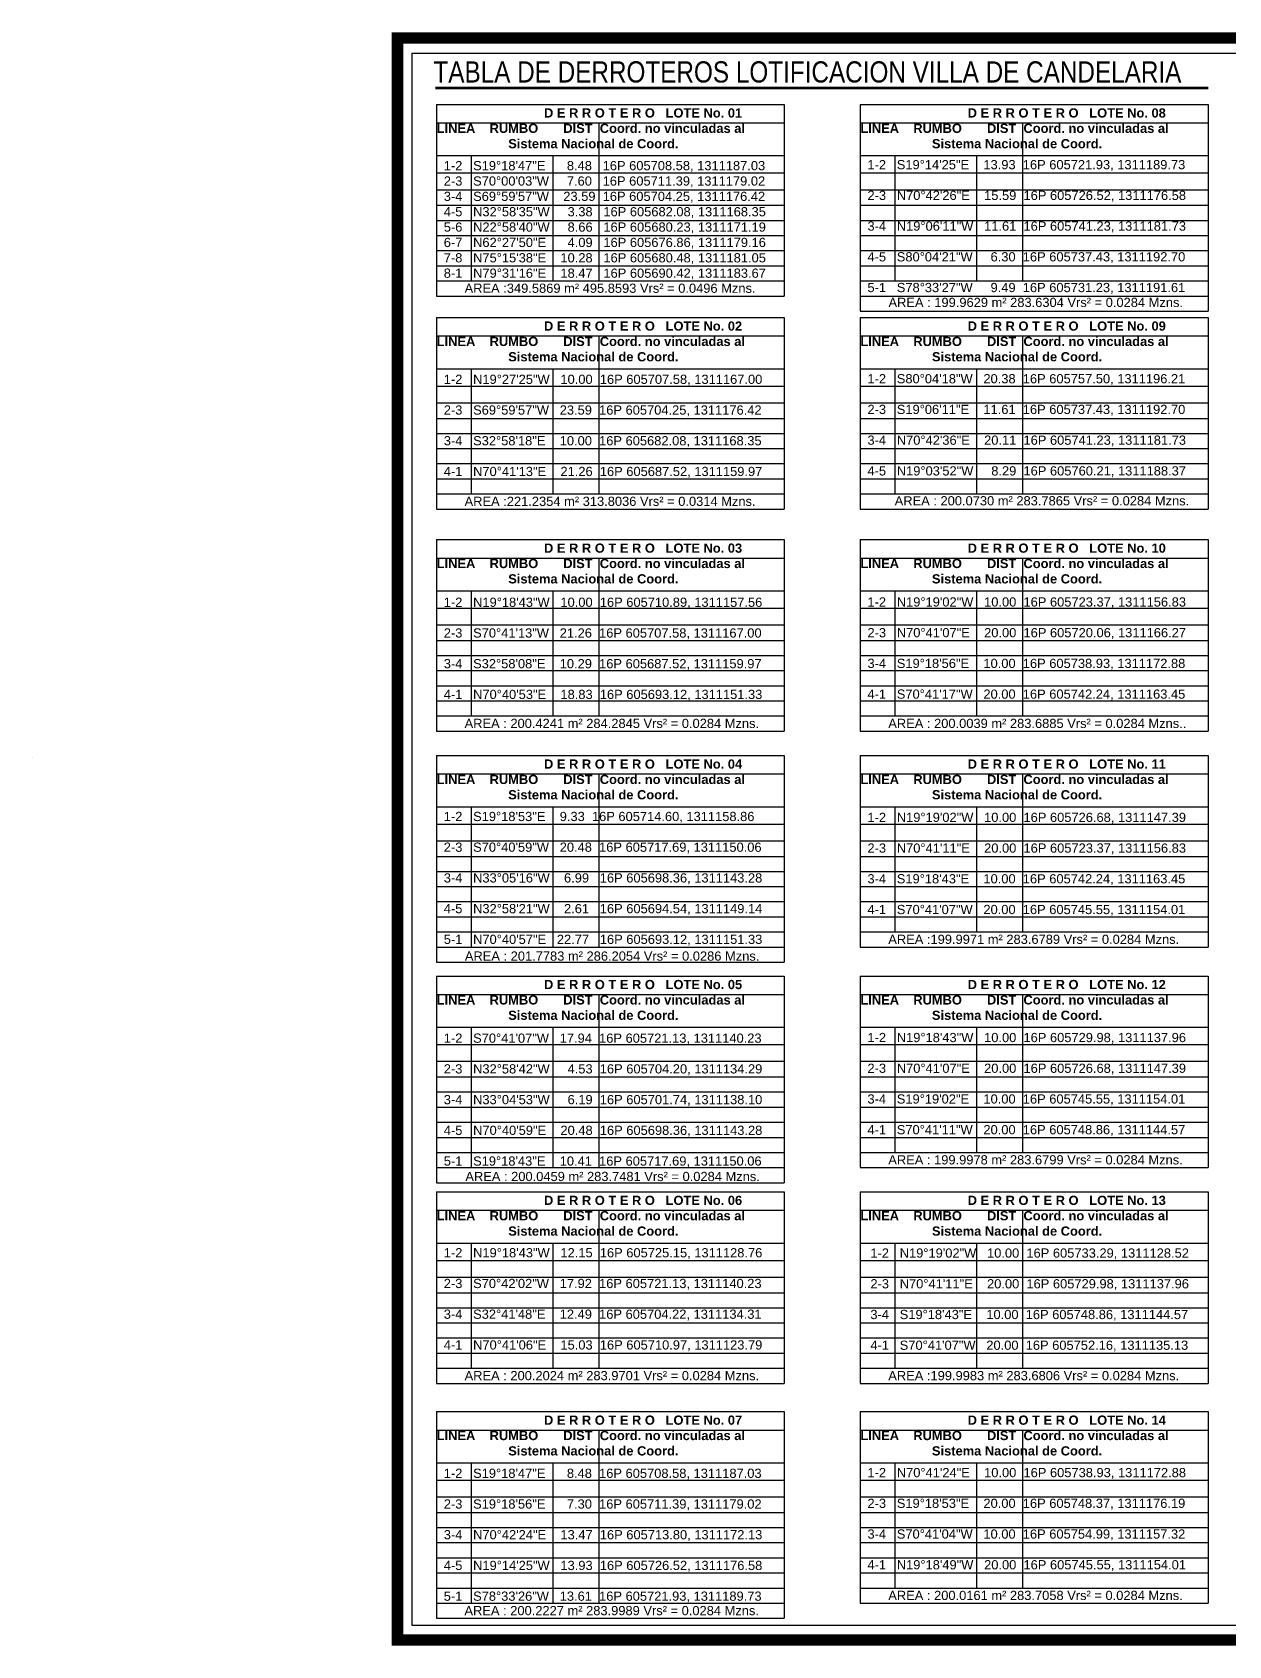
# Model space of a CAD drawing. Header units: millimetres. Extents: x 607619 to 1211550, y 1310734 to 2622648.
# Drawn here: x 608187.2 to 608425.5, y 1310804.9 to 1311126.3 of the extents above; entities that cross this region are included whole.
import ezdxf
from ezdxf.enums import TextEntityAlignment as Align

# ---------------------------------------------------------------- set-up
doc = ezdxf.new("R2010")
doc.units = ezdxf.units.MM
for name, color, linetype in [('acera', 8, 'Continuous'), ('FORMATO', 7, 'Continuous'), ('FRAME 025', 7, 'Continuous'), ('PT - Cajetin', 200, 'Continuous')]:
    doc.layers.add(name, color=color, linetype=linetype)
doc.styles.get("Standard").update_dxf_attribs({"font": 'arial.ttf'})
doc.styles.add('TSN - Arial Narrow', font='ARIALN.TTF')

msp = doc.modelspace()

# ---------------------------------------------------------------- linework, layer by layer
msp.add_line((608267.452, 1311115.117), (608421.4, 1311115.117))
at = {"const_width": 2.28}
msp.add_lwpolyline([(608259.921, 1311125.209), (608259.921, 1310806.009), (608735.871, 1310806.009), (608735.871, 1311125.209)], close=True, dxfattribs=at)
at = {"color": 5, "const_width": 0.25}
msp.add_lwpolyline([(608267.452, 1311115.393), (608421.403, 1311115.393)], dxfattribs=at)
at = {"color": 7, "lineweight": 25, "ltscale": 2}
for points in [[(608267.705, 1311108.3), (608336.967, 1311108.3)], [(608300.019, 1311108.3), (608300.019, 1311076.827)], [(608352.102, 1311108.3), (608421.363, 1311108.3)], [(608384.416, 1311108.3), (608384.416, 1311076.827)], [(608267.705, 1311101.776), (608336.967, 1311101.776)], [(608274.603, 1311101.776), (608274.603, 1311076.827)], [(608290.88, 1311101.776), (608290.88, 1311076.827)], [(608352.102, 1311101.776), (608421.363, 1311101.776)], [(608359, 1311101.776), (608359, 1311076.827)], [(608375.276, 1311101.776), (608375.276, 1311076.827)], [(608267.705, 1311098.312), (608336.967, 1311098.312)], [(608352.102, 1311098.312), (608421.363, 1311098.312)], [(608267.705, 1311094.982), (608336.967, 1311094.982)], [(608352.102, 1311094.982), (608421.363, 1311094.982)], [(608267.705, 1311091.87), (608336.967, 1311091.87)], [(608267.705, 1311088.868), (608336.967, 1311088.868)], [(608352.102, 1311091.87), (608421.363, 1311091.87)], [(608352.102, 1311088.868), (608421.363, 1311088.868)], [(608267.705, 1311085.865), (608336.967, 1311085.865)], [(608352.102, 1311085.865), (608421.363, 1311085.865)], [(608267.705, 1311082.862), (608336.967, 1311082.862)], [(608352.102, 1311082.862), (608421.363, 1311082.862)], [(608267.705, 1311076.827), (608336.967, 1311076.827)], [(608352.102, 1311076.827), (608421.363, 1311076.827)], [(608352.102, 1311070.792), (608421.363, 1311070.792)], [(608267.705, 1311065.842), (608336.967, 1311065.842)], [(608300.019, 1311065.842), (608300.019, 1311034.369)], [(608352.102, 1311065.842), (608421.363, 1311065.842)], [(608384.416, 1311065.842), (608384.416, 1311034.369)], [(608267.705, 1311059.318), (608336.967, 1311059.318)], [(608274.603, 1311059.318), (608274.603, 1311034.369)], [(608290.88, 1311059.318), (608290.88, 1311034.369)], [(608352.102, 1311059.318), (608421.363, 1311059.318)], [(608359, 1311059.318), (608359, 1311034.369)], [(608375.276, 1311059.318), (608375.276, 1311034.369)], [(608267.705, 1311055.854), (608336.967, 1311055.854)], [(608352.102, 1311055.854), (608421.363, 1311055.854)], [(608267.705, 1311052.524), (608336.967, 1311052.524)], [(608352.102, 1311052.524), (608421.363, 1311052.524)], [(608267.705, 1311049.412), (608336.967, 1311049.412)], [(608352.102, 1311049.412), (608421.363, 1311049.412)], [(608267.705, 1311046.41), (608336.967, 1311046.41)], [(608352.102, 1311046.41), (608421.363, 1311046.41)], [(608267.705, 1311043.407), (608336.967, 1311043.407)], [(608352.102, 1311043.407), (608421.363, 1311043.407)], [(608267.705, 1311040.404), (608336.967, 1311040.404)], [(608352.102, 1311040.404), (608421.363, 1311040.404)], [(608267.705, 1311034.369), (608336.967, 1311034.369)], [(608352.102, 1311034.369), (608421.363, 1311034.369)], [(608267.705, 1311021.591), (608336.967, 1311021.591)], [(608300.019, 1311021.591), (608300.019, 1310990.118)], [(608352.102, 1311021.591), (608421.363, 1311021.591)], [(608384.416, 1311021.591), (608384.416, 1310990.118)], [(608267.705, 1311015.067), (608336.967, 1311015.067)], [(608274.603, 1311015.067), (608274.603, 1310990.118)], [(608290.88, 1311015.067), (608290.88, 1310990.118)], [(608352.102, 1311015.067), (608421.363, 1311015.067)], [(608359, 1311015.067), (608359, 1310990.118)], [(608375.276, 1311015.067), (608375.276, 1310990.118)], [(608267.705, 1311011.603), (608336.967, 1311011.603)], [(608352.102, 1311011.603), (608421.363, 1311011.603)], [(608267.705, 1311008.273), (608336.967, 1311008.273)], [(608267.705, 1311005.161), (608336.967, 1311005.161)], [(608352.102, 1311008.273), (608421.363, 1311008.273)], [(608352.102, 1311005.161), (608421.363, 1311005.161)], [(608267.705, 1311002.158), (608336.967, 1311002.158)], [(608352.102, 1311002.158), (608421.363, 1311002.158)], [(608267.705, 1310999.156), (608336.967, 1310999.156)], [(608352.102, 1310999.156), (608421.363, 1310999.156)], [(608267.705, 1310996.153), (608336.967, 1310996.153)], [(608352.102, 1310996.153), (608421.363, 1310996.153)], [(608267.705, 1310990.118), (608336.967, 1310990.118)], [(608352.102, 1310990.118), (608421.363, 1310990.118)], [(608267.705, 1310978.571), (608336.967, 1310978.571)], [(608300.019, 1310978.571), (608300.019, 1310944.066)], [(608352.102, 1310978.571), (608421.363, 1310978.571)], [(608384.416, 1310978.571), (608384.416, 1310947.098)], [(608267.705, 1310972.047), (608336.967, 1310972.047)], [(608274.603, 1310972.047), (608274.603, 1310944.066)], [(608290.88, 1310972.047), (608290.88, 1310944.066)], [(608352.102, 1310972.047), (608421.363, 1310972.047)], [(608359, 1310972.047), (608359, 1310947.098)], [(608375.276, 1310972.047), (608375.276, 1310947.098)], [(608267.705, 1310968.582), (608336.967, 1310968.582)], [(608352.102, 1310968.582), (608421.363, 1310968.582)], [(608267.705, 1310965.252), (608336.967, 1310965.252)], [(608352.102, 1310965.252), (608421.363, 1310965.252)], [(608267.705, 1310962.141), (608336.967, 1310962.141)], [(608352.102, 1310962.141), (608421.363, 1310962.141)], [(608267.705, 1310959.138), (608336.967, 1310959.138)], [(608352.102, 1310959.138), (608421.363, 1310959.138)], [(608267.705, 1310956.136), (608336.967, 1310956.136)], [(608352.102, 1310956.136), (608421.363, 1310956.136)], [(608267.705, 1310953.133), (608336.967, 1310953.133)], [(608352.102, 1310953.133), (608421.363, 1310953.133)], [(608267.705, 1310947.098), (608336.967, 1310947.098)], [(608352.102, 1310947.098), (608421.363, 1310947.098)], [(608267.705, 1310941.063), (608336.967, 1310941.063)], [(608267.705, 1310934.635), (608336.967, 1310934.635)], [(608300.019, 1310934.635), (608300.019, 1310900.13)], [(608352.102, 1310934.635), (608421.363, 1310934.635)], [(608384.416, 1310934.635), (608384.416, 1310903.162)], [(608267.705, 1310928.111), (608336.967, 1310928.111)], [(608274.603, 1310928.111), (608274.603, 1310900.13)], [(608290.88, 1310928.111), (608290.88, 1310900.13)], [(608352.102, 1310928.111), (608421.363, 1310928.111)], [(608359, 1310928.111), (608359, 1310903.162)], [(608375.276, 1310928.111), (608375.276, 1310903.162)], [(608267.705, 1310924.646), (608336.967, 1310924.646)], [(608352.102, 1310924.646), (608421.363, 1310924.646)], [(608267.705, 1310921.316), (608336.967, 1310921.316)], [(608352.102, 1310921.316), (608421.363, 1310921.316)], [(608267.705, 1310918.205), (608336.967, 1310918.205)], [(608267.705, 1310915.202), (608336.967, 1310915.202)], [(608352.102, 1310918.205), (608421.363, 1310918.205)], [(608352.102, 1310915.202), (608421.363, 1310915.202)], [(608267.705, 1310912.2), (608336.967, 1310912.2)], [(608352.102, 1310912.2), (608421.363, 1310912.2)], [(608267.705, 1310909.197), (608336.967, 1310909.197)], [(608352.102, 1310909.197), (608421.363, 1310909.197)], [(608267.705, 1310903.162), (608336.967, 1310903.162)], [(608352.102, 1310903.162), (608421.363, 1310903.162)], [(608267.705, 1310897.127), (608336.967, 1310897.127)], [(608267.705, 1310891.635), (608336.967, 1310891.635)], [(608300.019, 1310891.635), (608300.019, 1310860.162)], [(608352.102, 1310891.635), (608421.363, 1310891.635)], [(608384.416, 1310891.635), (608384.416, 1310860.162)], [(608267.705, 1310885.112), (608336.967, 1310885.112)], [(608274.603, 1310885.112), (608274.603, 1310860.162)], [(608290.88, 1310885.112), (608290.88, 1310860.162)], [(608352.102, 1310885.112), (608421.363, 1310885.112)], [(608359, 1310885.112), (608359, 1310860.162)], [(608375.276, 1310885.112), (608375.276, 1310860.162)], [(608267.705, 1310881.647), (608336.967, 1310881.647)], [(608352.102, 1310881.647), (608421.363, 1310881.647)], [(608267.705, 1310878.317), (608336.967, 1310878.317)], [(608352.102, 1310878.317), (608421.363, 1310878.317)], [(608267.705, 1310875.205), (608336.967, 1310875.205)], [(608352.102, 1310875.205), (608421.363, 1310875.205)], [(608267.705, 1310872.203), (608336.967, 1310872.203)], [(608352.102, 1310872.203), (608421.363, 1310872.203)], [(608267.705, 1310869.2), (608336.967, 1310869.2)], [(608352.102, 1310869.2), (608421.363, 1310869.2)], [(608267.705, 1310866.197), (608336.967, 1310866.197)], [(608352.102, 1310866.197), (608421.363, 1310866.197)], [(608267.705, 1310860.162), (608336.967, 1310860.162)], [(608352.102, 1310860.162), (608421.363, 1310860.162)], [(608267.705, 1310847.841), (608336.967, 1310847.841)], [(608300.019, 1310847.841), (608300.019, 1310813.398)], [(608352.102, 1310847.841), (608421.363, 1310847.841)], [(608384.416, 1310847.841), (608384.416, 1310816.368)], [(608267.705, 1310841.317), (608336.967, 1310841.317)], [(608274.603, 1310841.317), (608274.603, 1310813.398)], [(608290.88, 1310841.317), (608290.88, 1310813.398)], [(608352.102, 1310841.317), (608421.363, 1310841.317)], [(608359, 1310841.317), (608359, 1310816.368)], [(608375.276, 1310841.317), (608375.276, 1310816.368)], [(608267.705, 1310837.852), (608336.967, 1310837.852)], [(608352.102, 1310837.852), (608421.363, 1310837.852)], [(608267.705, 1310834.522), (608336.967, 1310834.522)], [(608352.102, 1310834.522), (608421.363, 1310834.522)], [(608267.705, 1310831.41), (608336.967, 1310831.41)], [(608267.705, 1310828.408), (608336.967, 1310828.408)], [(608352.102, 1310831.41), (608421.363, 1310831.41)], [(608352.102, 1310828.408), (608421.363, 1310828.408)], [(608267.705, 1310825.405), (608336.967, 1310825.405)], [(608352.102, 1310825.405), (608421.363, 1310825.405)], [(608267.705, 1310822.402), (608336.967, 1310822.402)], [(608352.102, 1310822.402), (608421.363, 1310822.402)], [(608267.705, 1310816.368), (608336.967, 1310816.368)], [(608352.102, 1310816.368), (608421.363, 1310816.368)], [(608267.705, 1310810.333), (608336.967, 1310810.333)]]:
    msp.add_lwpolyline(points, dxfattribs=at)
msp.add_lwpolyline([(608187.162, 1310981.837), (608187.162, 1310981.837)], close=True)
at = {"layer": 'acera', "color": 7}
msp.add_line((608262.771, 1310806.009), (608733.021, 1310806.009), dxfattribs=at)
at = {"layer": 'FORMATO', "color": 8}
for p, q in [((608262.771, 1311122.162), (608262.771, 1310808.957)), ((608262.771, 1311122.162), (608733.021, 1311122.162)), ((608262.771, 1310808.957), (608733.021, 1310808.957))]:
    msp.add_line(p, q, dxfattribs=at)
at = {"layer": 'PT - Cajetin', "color": 7, "lineweight": 25}
for points in [[(608267.705, 1311111.973), (608336.967, 1311111.973)], [(608267.705, 1311111.973), (608267.705, 1311073.795)], [(608336.967, 1311111.973), (608336.967, 1311073.795)], [(608352.102, 1311111.973), (608421.363, 1311111.973)], [(608352.102, 1311111.973), (608352.102, 1311070.792)], [(608421.363, 1311111.973), (608421.363, 1311070.792)], [(608267.705, 1311079.83), (608336.967, 1311079.83)], [(608352.102, 1311079.83), (608421.363, 1311079.83)], [(608267.705, 1311073.795), (608336.967, 1311073.795)], [(608352.102, 1311073.795), (608421.363, 1311073.795)], [(608267.705, 1311069.516), (608336.967, 1311069.516)], [(608267.705, 1311069.516), (608267.705, 1311031.337)], [(608336.967, 1311069.516), (608336.967, 1311031.337)], [(608352.102, 1311069.516), (608421.363, 1311069.516)], [(608352.102, 1311069.516), (608352.102, 1311031.337)], [(608421.363, 1311069.516), (608421.363, 1311031.337)], [(608267.705, 1311037.372), (608336.967, 1311037.372)], [(608352.102, 1311037.372), (608421.363, 1311037.372)], [(608267.705, 1311031.337), (608336.967, 1311031.337)], [(608352.102, 1311031.337), (608421.363, 1311031.337)], [(608267.705, 1311025.264), (608336.967, 1311025.264)], [(608267.705, 1311025.264), (608267.705, 1310987.086)], [(608336.967, 1311025.264), (608336.967, 1310987.086)], [(608352.102, 1311025.264), (608421.363, 1311025.264)], [(608352.102, 1311025.264), (608352.102, 1310987.086)], [(608421.363, 1311025.264), (608421.363, 1310987.086)], [(608267.705, 1310993.121), (608336.967, 1310993.121)], [(608352.102, 1310993.121), (608421.363, 1310993.121)], [(608267.705, 1310987.086), (608336.967, 1310987.086)], [(608352.102, 1310987.086), (608421.363, 1310987.086)], [(608267.705, 1310982.244), (608336.967, 1310982.244)], [(608267.705, 1310982.244), (608267.705, 1310941.063)], [(608336.967, 1310982.244), (608336.967, 1310941.063)], [(608352.102, 1310982.244), (608421.363, 1310982.244)], [(608352.102, 1310982.244), (608352.102, 1310944.066)], [(608421.363, 1310982.244), (608421.363, 1310944.066)], [(608267.705, 1310950.101), (608336.967, 1310950.101)], [(608352.102, 1310950.101), (608421.363, 1310950.101)], [(608267.705, 1310944.066), (608336.967, 1310944.066)], [(608352.102, 1310944.066), (608421.363, 1310944.066)], [(608267.705, 1310938.308), (608336.967, 1310938.308)], [(608267.705, 1310938.308), (608267.705, 1310897.127)], [(608336.967, 1310938.308), (608336.967, 1310897.127)], [(608352.102, 1310938.308), (608421.363, 1310938.308)], [(608352.102, 1310938.308), (608352.102, 1310900.13)], [(608421.363, 1310938.308), (608421.363, 1310900.13)], [(608267.705, 1310906.165), (608336.967, 1310906.165)], [(608352.102, 1310906.165), (608421.363, 1310906.165)], [(608267.705, 1310900.13), (608336.967, 1310900.13)], [(608352.102, 1310900.13), (608421.363, 1310900.13)], [(608267.705, 1310895.309), (608336.967, 1310895.309)], [(608267.705, 1310895.309), (608267.705, 1310857.13)], [(608336.967, 1310895.309), (608336.967, 1310857.13)], [(608352.102, 1310895.309), (608421.363, 1310895.309)], [(608352.102, 1310895.309), (608352.102, 1310857.13)], [(608421.363, 1310895.309), (608421.363, 1310857.13)], [(608267.705, 1310863.165), (608336.967, 1310863.165)], [(608352.102, 1310863.165), (608421.363, 1310863.165)], [(608267.705, 1310857.13), (608336.967, 1310857.13)], [(608352.102, 1310857.13), (608421.363, 1310857.13)], [(608267.705, 1310851.514), (608336.967, 1310851.514)], [(608267.705, 1310851.514), (608267.705, 1310810.333)], [(608336.967, 1310851.514), (608336.967, 1310810.333)], [(608352.102, 1310851.514), (608421.363, 1310851.514)], [(608352.102, 1310851.514), (608352.102, 1310813.336)], [(608421.363, 1310851.514), (608421.363, 1310813.336)], [(608267.705, 1310819.371), (608336.967, 1310819.371)], [(608352.102, 1310819.371), (608421.363, 1310819.371)], [(608267.705, 1310813.336), (608336.967, 1310813.336)], [(608352.102, 1310813.336), (608421.363, 1310813.336)]]:
    msp.add_lwpolyline(points, dxfattribs=at)

# ---------------------------------------------------------------- texts
at = {"color": 6, "lineweight": 25, "char_height": 1.83596, "width": 77.84991, "attachment_point": 1}
for s, insert in [('      {\\fArial|b1|i0|c0|p34;                         D E R R O T E R O   LOTE No. 01\\P LINEA    RUMBO       DIST  Coord. no vinculadas al ^I^I^I^I                          Sistema Nacional de Coord.}', (608267.008, 1311111.193)), ('      {\\fArial|b1|i0|c0|p34;                         D E R R O T E R O   LOTE No. 08\\P LINEA    RUMBO       DIST  Coord. no vinculadas al ^I^I^I^I                          Sistema Nacional de Coord.}', (608351.405, 1311111.193)), ('      {\\fArial|b1|i0|c0|p34;                         D E R R O T E R O   LOTE No. 02\\P LINEA    RUMBO       DIST  Coord. no vinculadas al ^I^I^I^I                          Sistema Nacional de Coord.}', (608267.008, 1311068.736)), ('      {\\fArial|b1|i0|c0|p34;                         D E R R O T E R O   LOTE No. 09\\P LINEA    RUMBO       DIST  Coord. no vinculadas al ^I^I^I^I                          Sistema Nacional de Coord.}', (608351.405, 1311068.736)), ('      {\\fArial|b1|i0|c0|p34;                         D E R R O T E R O   LOTE No. 03\\P LINEA    RUMBO       DIST  Coord. no vinculadas al ^I^I^I^I                          Sistema Nacional de Coord.}', (608267.008, 1311024.484)), ('      {\\fArial|b1|i0|c0|p34;                         D E R R O T E R O   LOTE No. 10\\P LINEA    RUMBO       DIST  Coord. no vinculadas al ^I^I^I^I                          Sistema Nacional de Coord.}', (608351.405, 1311024.484)), ('      {\\fArial|b1|i0|c0|p34;                         D E R R O T E R O   LOTE No. 04\\P LINEA    RUMBO       DIST  Coord. no vinculadas al ^I^I^I^I                          Sistema Nacional de Coord.}', (608267.008, 1310981.464)), ('      {\\fArial|b1|i0|c0|p34;                         D E R R O T E R O   LOTE No. 11\\P LINEA    RUMBO       DIST  Coord. no vinculadas al ^I^I^I^I                          Sistema Nacional de Coord.}', (608351.405, 1310981.464)), ('      {\\fArial|b1|i0|c0|p34;                         D E R R O T E R O   LOTE No. 05\\P LINEA    RUMBO       DIST  Coord. no vinculadas al ^I^I^I^I                          Sistema Nacional de Coord.}', (608267.008, 1310937.528)), ('      {\\fArial|b1|i0|c0|p34;                         D E R R O T E R O   LOTE No. 12\\P LINEA    RUMBO       DIST  Coord. no vinculadas al ^I^I^I^I                          Sistema Nacional de Coord.}', (608351.405, 1310937.528)), ('      {\\fArial|b1|i0|c0|p34;                         D E R R O T E R O   LOTE No. 06\\P LINEA    RUMBO       DIST  Coord. no vinculadas al ^I^I^I^I                          Sistema Nacional de Coord.}', (608267.008, 1310894.529)), ('      {\\fArial|b1|i0|c0|p34;                         D E R R O T E R O   LOTE No. 13\\P LINEA    RUMBO       DIST  Coord. no vinculadas al ^I^I^I^I                          Sistema Nacional de Coord.}', (608351.405, 1310894.529)), ('      {\\fArial|b1|i0|c0|p34;                         D E R R O T E R O   LOTE No. 07\\P LINEA    RUMBO       DIST  Coord. no vinculadas al ^I^I^I^I                          Sistema Nacional de Coord.}', (608267.008, 1310850.734)), ('      {\\fArial|b1|i0|c0|p34;                         D E R R O T E R O   LOTE No. 14\\P LINEA    RUMBO       DIST  Coord. no vinculadas al ^I^I^I^I                          Sistema Nacional de Coord.}', (608351.405, 1310850.734))]:
    msp.add_mtext(s, dxfattribs=dict(at, insert=insert))
at = {"color": 7, "lineweight": 25, "char_height": 1.83596, "width": 77.84991, "attachment_point": 1}
for s, insert in [(' \\P  1-2   S19°18\'47"E      8.48   16P 605708.58, 1311187.03\\P  2-3   S70°00\'03"W     7.60   16P 605711.39, 1311179.02\\P  3-4   S69°59\'57"W    23.59  16P 605704.25, 1311176.42\\P  4-5   N32°58\'35"W     3.38   16P 605682.08, 1311168.35\\P  5-6   N22°58\'40"W     8.66   16P 605680.23, 1311171.19\\P  6-7   N62°27\'50"E      4.09   16P 605676.86, 1311179.16\\P  7-8   N75°15\'38"E    10.28   16P 605680.48, 1311181.05\\P  8-1   N79°31\'16"E    18.47   16P 605690.42, 1311183.67', (608267.705, 1311103.754)), (' \\P  1-2   S19°14\'25"E    13.93  16P 605721.93, 1311189.73\\P\\P  2-3   N70°42\'26"E    15.59  16P 605726.52, 1311176.58\\P\\P  3-4   N19°06\'11"W   11.61  16P 605741.23, 1311181.73\\P\\P  4-5   S80°04\'21"W     6.30  16P 605737.43, 1311192.70\\P\\P  5-1   S78°33\'27"W     9.49  16P 605731.23, 1311191.61', (608352.102, 1311103.951)), ('AREA :349.5869 m² 495.8593 Vrs² = 0.0496 Mzns.', (608273.281, 1311076.269)), ('AREA : 199.9629 m² 283.6304 Vrs² = 0.0284 Mzns.', (608357.72, 1311073.443)), (' \\P  1-2   N19°27\'25"W   10.00  16P 605707.58, 1311167.00\\P\\P  2-3   S69°59\'57"W   23.59  16P 605704.25, 1311176.42\\P\\P  3-4   S32°58\'18"E    10.00  16P 605682.08, 1311168.35\\P\\P  4-1   N70°41\'13"E    21.26  16P 605687.52, 1311159.97', (608267.705, 1311061.183)), (' \\P  1-2   S80°04\'18"W   20.38  16P 605757.50, 1311196.21\\P\\P  2-3   S19°06\'11"E    11.61  16P 605737.43, 1311192.70\\P\\P  3-4   N70°42\'36"E    20.11  16P 605741.23, 1311181.73\\P\\P  4-5   N19°03\'52"W     8.29  16P 605760.21, 1311188.37\\P ', (608352.102, 1311061.299)), ('AREA :221.2354 m² 313.8036 Vrs² = 0.0314 Mzns.', (608273.281, 1311033.812)), ('AREA : 200.0730 m² 283.7865 Vrs² = 0.0284 Mzns.', (608358.956, 1311033.917)), (' \\P  1-2   N19°18\'43"W   10.00  16P 605710.89, 1311157.56\\P\\P  2-3   S70°41\'13"W   21.26  16P 605707.58, 1311167.00\\P\\P  3-4   S32°58\'08"E    10.29  16P 605687.52, 1311159.97\\P\\P  4-1   N70°40\'53"E    18.83  16P 605693.12, 1311151.33', (608267.705, 1311016.761)), ('   \\P  1-2   N19°19\'02"W   10.00  16P 605723.37, 1311156.83\\P\\P  2-3   N70°41\'07"E    20.00  16P 605720.06, 1311166.27\\P\\P  3-4   S19°18\'56"E    10.00  16P 605738.93, 1311172.88\\P\\P  4-1   S70°41\'17"W   20.00  16P 605742.24, 1311163.45', (608352.102, 1311016.82)), ('AREA : 200.4241 m² 284.2845 Vrs² = 0.0284 Mzns.', (608273.281, 1310989.56)), ('AREA : 200.0039 m² 283.6885 Vrs² = 0.0284 Mzns..', (608357.677, 1310989.56)), (' \\P  1-2   S19°18\'53"E    9.33  16P 605714.60, 1311158.86\\P\\P  2-3   S70°40\'59"W   20.48  16P 605717.69, 1311150.06\\P\\P  3-4   N33°05\'16"W    6.99   16P 605698.36, 1311143.28\\P\\P  4-5   N32°58\'21"W    2.61   16P 605694.54, 1311149.14\\P\\P  5-1   N70°40\'57"E   22.77   16P 605693.12, 1311151.33', (608267.705, 1310974.078)), ('    \\P  1-2   N19°19\'02"W   10.00  16P 605726.68, 1311147.39\\P\\P  2-3   N70°41\'11"E    20.00  16P 605723.37, 1311156.83\\P\\P  3-4   S19°18\'43"E    10.00  16P 605742.24, 1311163.45\\P\\P  4-1   S70°41\'07"W   20.00  16P 605745.55, 1311154.01', (608352.102, 1310973.902)), ('AREA :199.9971 m² 283.6789 Vrs² = 0.0284 Mzns.', (608357.677, 1310946.54)), ('AREA : 201.7783 m² 286.2054 Vrs² = 0.0286 Mzns.', (608273.335, 1310943.204)), (' \\P  1-2   S70°41\'07"W   17.94  16P 605721.13, 1311140.23\\P\\P  2-3   N32°58\'42"W     4.53  16P 605704.20, 1311134.29\\P\\P  3-4   N33°04\'53"W     6.19  16P 605701.74, 1311138.10\\P\\P  4-5   N70°40\'59"E    20.48  16P 605698.36, 1311143.28\\P\\P  5-1   S19°18\'43"E    10.41  16P 605717.69, 1311150.06', (608267.705, 1310929.907)), (' \\P  1-2   N19°18\'43"W   10.00  16P 605729.98, 1311137.96\\P\\P  2-3   N70°41\'07"E    20.00  16P 605726.68, 1311147.39\\P\\P  3-4   S19°19\'02"E    10.00  16P 605745.55, 1311154.01\\P\\P  4-1   S70°41\'11"W   20.00  16P 605748.86, 1311144.57', (608352.102, 1310930.032)), ('AREA : 199.9978 m² 283.6799 Vrs² = 0.0284 Mzns.', (608357.677, 1310902.604)), ('AREA : 200.0459 m² 283.7481 Vrs² = 0.0284 Mzns.', (608273.431, 1310899.288)), (' \\P  1-2   N19°18\'43"W   12.15  16P 605725.15, 1311128.76\\P\\P  2-3   S70°42\'02"W   17.92  16P 605721.13, 1311140.23\\P\\P  3-4   S32°41\'48"E    12.49  16P 605704.22, 1311134.31\\P\\P  4-1   N70°41\'06"E    15.03  16P 605710.97, 1311123.79', (608267.705, 1310887.147)), (' \\P  1-2   N19°19\'02"W   10.00  16P 605733.29, 1311128.52\\P\\P  2-3   N70°41\'11"E    20.00  16P 605729.98, 1311137.96\\P\\P  3-4   S19°18\'43"E    10.00  16P 605748.86, 1311144.57\\P\\P  4-1   S70°41\'07"W   20.00  16P 605752.16, 1311135.13', (608352.684, 1310887.087)), ('AREA : 200.2024 m² 283.9701 Vrs² = 0.0284 Mzns.', (608273.281, 1310859.605)), ('AREA :199.9983 m² 283.6806 Vrs² = 0.0284 Mzns.', (608357.677, 1310859.605)), (' \\P  1-2   S19°18\'47"E      8.48  16P 605708.58, 1311187.03\\P\\P  2-3   S19°18\'56"E      7.30  16P 605711.39, 1311179.02\\P\\P  3-4   N70°42\'24"E    13.47  16P 605713.80, 1311172.13\\P\\P  4-5   N19°14\'25"W   13.93  16P 605726.52, 1311176.58\\P\\P  5-1   S78°33\'26"W   13.61  16P 605721.93, 1311189.73', (608267.705, 1310843.209)), (' \\P  1-2   N70°41\'24"E    10.00  16P 605738.93, 1311172.88\\P\\P  2-3   S19°18\'53"E    20.00  16P 605748.37, 1311176.19\\P\\P  3-4   S70°41\'04"W   10.00  16P 605754.99, 1311157.32\\P\\P  4-1   N19°18\'49"W   20.00  16P 605745.55, 1311154.01', (608352.102, 1310843.345)), ('AREA : 200.0161 m² 283.7058 Vrs² = 0.0284 Mzns.', (608357.677, 1310815.81)), ('AREA : 200.2227 m² 283.9989 Vrs² = 0.0284 Mzns.', (608273.25, 1310812.786))]:
    msp.add_mtext(s, dxfattribs=dict(at, insert=insert))
at = {"layer": 'FRAME 025', "color": 0, "style": 'TSN - Arial Narrow'}
msp.add_text('TABLA DE DERROTEROS LOTIFICACION VILLA DE CANDELARIA', height=4.22528, dxfattribs=at).set_placement((608267.077, 1311118.448), align=Align.MIDDLE_LEFT)

doc.saveas('drawing.dxf')
